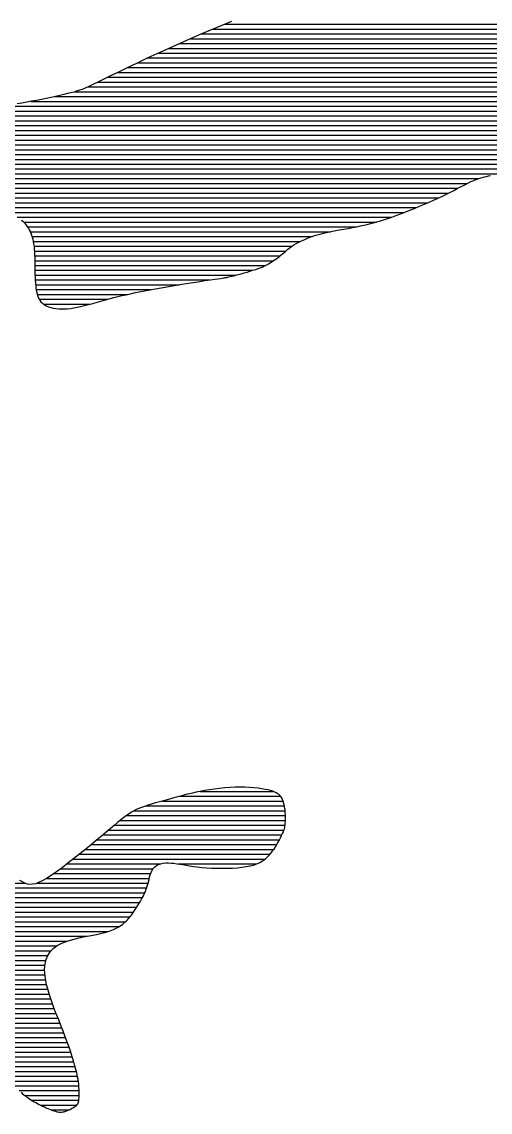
# Model space of a CAD drawing. Extents: x 615698 to 626331, y 7504748 to 7519310.
# Drawn here: x 620238 to 620724, y 7504913 to 7506042 of the extents above; entities that cross this region are included whole.
import ezdxf

# ---------------------------------------------------------------- set-up
doc = ezdxf.new("R2010")
doc.units = 0
doc.header["$LTSCALE"] = 170
doc.header["$MEASUREMENT"] = 0
doc.layers.get('0').update_dxf_attribs({"linetype": 'CONTINUOUS'})
doc.layers.add('HATCH', color=4, linetype='CONTINUOUS')
doc.layers.add('RIO', color=4, linetype='CONTINUOUS')

# ---------------------------------------------------------------- blocks, each defined once
blk = doc.blocks.new('*X5')
at = {"color": 0}
for p, q in [((620448.5, 7506040), (621371.5, 7506040)), ((620413.2, 7506025), (621370.9, 7506025)), ((620424.8, 7506030), (621371.1, 7506030)), ((620436.5, 7506035), (621371.4, 7506035)), ((620390.7, 7506015), (621370.3, 7506015)), ((620401.9, 7506020), (621370.6, 7506020)), ((620368.9, 7506005), (621369.5, 7506005)), ((620379.7, 7506010), (621369.9, 7506010)), ((620347.8, 7505995), (621368.3, 7505995)), ((620358.2, 7506000), (621369, 7506000)), ((620317.1, 7505980), (621365.7, 7505980)), ((620327.3, 7505985), (621366.7, 7505985)), ((620337.5, 7505990), (621367.6, 7505990)), ((620293.1, 7505970), (621363.4, 7505970)), ((620306.5, 7505975), (621364.6, 7505975)), ((620247.6, 7505960), (621360.4, 7505960)), ((620272.2, 7505965), (621362, 7505965)), ((620141.3, 7505950), (621356.8, 7505950)), ((620217.5, 7505955), (621358.7, 7505955)), ((619550.7, 7505935), (621350.1, 7505935)), ((619552.2, 7505940), (621352.4, 7505940)), ((619554, 7505945), (621354.6, 7505945)), ((619548.4, 7505925), (621345.2, 7505925)), ((619549.4, 7505930), (621347.7, 7505930)), ((619547.7, 7505920), (621342.8, 7505920)), ((619547.9, 7505915), (621340.4, 7505915)), ((619548.8, 7505910), (621338.1, 7505910)), ((619853.2, 7505905), (621336, 7505905)), ((619865.9, 7505900), (621334, 7505900)), ((619875.3, 7505895), (621331.9, 7505895)), ((619883.4, 7505890), (621329.8, 7505890)), ((619890.5, 7505885), (621327.4, 7505885)), ((619896.9, 7505880), (620711.7, 7505880)), ((619902.5, 7505875), (620699.9, 7505875)), ((619907.3, 7505870), (620690.2, 7505870)), ((619911.1, 7505865), (620680.5, 7505865)), ((619914.1, 7505860), (620670.1, 7505860)), ((619916.3, 7505855), (620658.9, 7505855)), ((620207.5, 7505850), (620647, 7505850)), ((620223.8, 7505845), (620634.6, 7505845)), ((620233.4, 7505840), (620621.3, 7505840)), ((620240.2, 7505835), (620605.8, 7505835)), ((620244, 7505830), (620584.4, 7505830)), ((620246.8, 7505825), (620558.1, 7505825)), ((620248.8, 7505820), (620539, 7505820)), ((620250, 7505815), (620527, 7505815)), ((620250.7, 7505810), (620518.2, 7505810)), ((620251.1, 7505805), (620511.9, 7505805)), ((620251.4, 7505800), (620506, 7505800)), ((620251.5, 7505795), (620498.9, 7505795)), ((620251.6, 7505790), (620490.8, 7505790)), ((620251.7, 7505785), (620477.5, 7505785)), ((620251.8, 7505780), (620460.3, 7505780)), ((620252, 7505775), (620432.9, 7505775)), ((620252.3, 7505770), (620401.1, 7505770)), ((620253, 7505765), (620372.2, 7505765)), ((620254.1, 7505760), (620347.3, 7505760)), ((620256.2, 7505755), (620327, 7505755)), ((620260.6, 7505750), (620308.9, 7505750)), ((620277.2, 7505745), (620282.7, 7505745)), ((620423, 7505245), (620498.8, 7505245)), ((620383.7, 7505235), (620509.1, 7505235)), ((620401.8, 7505240), (620506.4, 7505240)), ((620354.2, 7505225), (620511.1, 7505225)), ((620366.5, 7505230), (620510.4, 7505230)), ((620340.1, 7505215), (620511.4, 7505215)), ((620346.5, 7505220), (620511.4, 7505220)), ((620322.3, 7505200), (620507.8, 7505200)), ((620328.2, 7505205), (620509.9, 7505205)), ((620334.1, 7505210), (620511.1, 7505210)), ((620310.3, 7505190), (620502.5, 7505190)), ((620316.3, 7505195), (620505.3, 7505195)), ((620298, 7505180), (620495.5, 7505180)), ((620304.2, 7505185), (620499.3, 7505185)), ((620285.2, 7505170), (620381.8, 7505170)), ((620291.7, 7505175), (620490.4, 7505175)), ((620400.2, 7505170), (620481.9, 7505170)), ((620264, 7505155), (620370.2, 7505155)), ((620271.6, 7505160), (620371.7, 7505160)), ((620278.6, 7505165), (620374.2, 7505165)), ((619668.6, 7505145), (620367.6, 7505145)), ((619675.1, 7505150), (620241.4, 7505150)), ((620254, 7505150), (620369, 7505150)), ((619658, 7505135), (620363.2, 7505135)), ((619663.1, 7505140), (620365.6, 7505140)), ((619648.3, 7505125), (620357.2, 7505125)), ((619653.1, 7505130), (620360.3, 7505130)), ((619632.8, 7505110), (620345.6, 7505110)), ((619638, 7505115), (620350.2, 7505115)), ((619643.2, 7505120), (620353.9, 7505120)), ((619622.6, 7505100), (620327.8, 7505100)), ((619627.6, 7505105), (620339.1, 7505105)), ((619812.7, 7505095), (620305.9, 7505095)), ((619834.4, 7505090), (620285.5, 7505090)), ((619847.8, 7505085), (620274.4, 7505085)), ((619857.9, 7505080), (620268.6, 7505080)), ((619866.1, 7505075), (620265.1, 7505075)), ((619873.3, 7505070), (620263.1, 7505070)), ((619880.1, 7505065), (620262.2, 7505065)), ((620119.3, 7505060), (620261.9, 7505060)), ((620125.3, 7505055), (620262.1, 7505055)), ((620129.4, 7505050), (620262.8, 7505050)), ((620132.9, 7505045), (620263.8, 7505045)), ((620136.3, 7505040), (620265.1, 7505040)), ((620139.8, 7505035), (620266.6, 7505035)), ((620143.7, 7505030), (620268.2, 7505030)), ((620147.8, 7505025), (620270, 7505025)), ((620152.1, 7505020), (620271.9, 7505020)), ((620156.6, 7505015), (620273.8, 7505015)), ((620161.3, 7505010), (620275.8, 7505010)), ((620166, 7505005), (620277.7, 7505005)), ((620170.8, 7505000), (620279.7, 7505000)), ((620175.7, 7504995), (620281.6, 7504995)), ((620180.6, 7504990), (620283.5, 7504990)), ((620185.6, 7504985), (620285.3, 7504985)), ((620190.5, 7504980), (620287, 7504980)), ((620195.5, 7504975), (620288.8, 7504975)), ((620200.5, 7504970), (620290.4, 7504970)), ((620205.4, 7504965), (620292, 7504965)), ((620210.4, 7504960), (620293.4, 7504960)), ((620215.3, 7504955), (620294.7, 7504955)), ((620220.3, 7504950), (620295.8, 7504950)), ((620225.2, 7504945), (620296.7, 7504945)), ((620230.3, 7504940), (620297.3, 7504940)), ((620235.4, 7504935), (620297.6, 7504935)), ((620241.1, 7504930), (620297.6, 7504930)), ((620248.4, 7504925), (620297.2, 7504925)), ((620257.6, 7504920), (620294.9, 7504920)), ((620269.1, 7504915), (620286.9, 7504915))]:
    blk.add_line(p, q, dxfattribs=at)

msp = doc.modelspace()

# ---------------------------------------------------------------- linework, layer by layer
at = {"layer": 'RIO', "linetype": 'CONTINUOUS'}
for points in [[(620455.5, 7506042.9), (620439.5, 7506036.3), (620423.9, 7506029.6), (620408.8, 7506023.1), (620394.5, 7506016.7), (620381.2, 7506010.7), (620368.9, 7506005), (620357.7, 7505999.7), (620347.5, 7505994.8), (620338.3, 7505990.4), (620330.2, 7505986.4), (620323, 7505982.9), (620316.9, 7505979.9), (620311.8, 7505977.4), (620307.5, 7505975.4), (620303.9, 7505973.8), (620300.7, 7505972.5), (620297.8, 7505971.5), (620295, 7505970.6), (620292.2, 7505969.7), (620289.1, 7505968.9), (620285.6, 7505968.1), (620281.8, 7505967.2), (620277.6, 7505966.2), (620273.1, 7505965.2), (620268.4, 7505964.2), (620263.5, 7505963.2), (620258.5, 7505962.1), (620253.4, 7505961.1), (620248.3, 7505960.1), (620243.2, 7505959.2), (620238.2, 7505958.3), (620233.4, 7505957.4)], [(620237.8, 7505837.1), (620239.1, 7505836), (620240.3, 7505835), (620241.2, 7505833.9), (620242, 7505832.9), (620242.8, 7505831.9), (620243.5, 7505830.8), (620244.3, 7505829.5), (620245.1, 7505828.2), (620245.9, 7505826.8), (620246.7, 7505825.2), (620247.5, 7505823.5), (620248.2, 7505821.6), (620248.9, 7505819.6), (620249.5, 7505817.4), (620250, 7505815), (620250.4, 7505812.4), (620250.8, 7505809.6), (620251, 7505806.8), (620251.2, 7505803.8), (620251.4, 7505800.7), (620251.5, 7505797.5), (620251.6, 7505794.3), (620251.6, 7505791), (620251.7, 7505787.7), (620251.7, 7505784.4), (620251.8, 7505781.1), (620251.9, 7505777.8), (620252, 7505774.7), (620252.2, 7505771.6), (620252.5, 7505768.6), (620252.8, 7505765.8), (620253.3, 7505763.1), (620253.9, 7505760.6), (620254.6, 7505758.3), (620255.6, 7505756.1), (620256.7, 7505754.2), (620258, 7505752.4), (620259.6, 7505750.8), (620261.4, 7505749.4), (620263.4, 7505748.2), (620265.7, 7505747.2), (620268.1, 7505746.4), (620270.7, 7505745.8), (620273.4, 7505745.3), (620276.3, 7505745), (620279.2, 7505744.9), (620282.2, 7505745), (620285.3, 7505745.2), (620288.5, 7505745.5), (620291.9, 7505746), (620295.4, 7505746.7), (620299.1, 7505747.5), (620303, 7505748.4), (620307.2, 7505749.5), (620311.6, 7505750.7), (620316.4, 7505752.1), (620321.6, 7505753.5), (620327.3, 7505755.1), (620333.5, 7505756.7), (620340.3, 7505758.4), (620347.9, 7505760.1), (620356.1, 7505761.9), (620365.2, 7505763.7), (620374.8, 7505765.5), (620384.6, 7505767.2), (620394.4, 7505768.9), (620404, 7505770.5), (620412.9, 7505771.9), (620421.1, 7505773.2), (620428, 7505774.3), (620433.7, 7505775.1), (620438.1, 7505775.8), (620441.5, 7505776.3), (620444, 7505776.7), (620445.8, 7505776.9), (620447.1, 7505777.1), (620448, 7505777.3), (620448.9, 7505777.4), (620449.7, 7505777.5), (620450.6, 7505777.7), (620451.7, 7505777.9), (620452.9, 7505778.1), (620454.3, 7505778.5), (620455.9, 7505778.9), (620457.8, 7505779.3), (620460.1, 7505779.9), (620462.6, 7505780.6), (620465.5, 7505781.4), (620468.5, 7505782.3), (620471.6, 7505783.2), (620474.7, 7505784.1), (620477.8, 7505785.1), (620480.6, 7505786), (620483.2, 7505786.9), (620485.4, 7505787.7), (620487.4, 7505788.4), (620489.1, 7505789.2), (620490.6, 7505789.9), (620492, 7505790.6), (620493.3, 7505791.4), (620494.7, 7505792.2), (620496.1, 7505793.1), (620497.6, 7505794.1), (620499.2, 7505795.2), (620500.8, 7505796.3), (620502.5, 7505797.4), (620504.1, 7505798.6), (620505.7, 7505799.8), (620507.1, 7505800.9), (620508.5, 7505802), (620509.7, 7505803), (620510.8, 7505803.9), (620511.8, 7505804.9), (620512.8, 7505805.8), (620513.9, 7505806.8), (620515.2, 7505807.8), (620516.6, 7505808.9), (620518.3, 7505810.1), (620520.3, 7505811.3), (620522.6, 7505812.7), (620525.2, 7505814.1), (620528.2, 7505815.6), (620531.4, 7505817.1), (620535, 7505818.6), (620538.9, 7505820), (620543, 7505821.3), (620547.5, 7505822.6), (620552.2, 7505823.7), (620557.1, 7505824.8), (620562.1, 7505825.8), (620567, 7505826.8), (620571.9, 7505827.7), (620576.6, 7505828.5), (620581.1, 7505829.4), (620585.3, 7505830.2), (620589.2, 7505831), (620592.8, 7505831.8), (620596.3, 7505832.6), (620599.7, 7505833.4), (620602.9, 7505834.2), (620606, 7505835.1), (620609.1, 7505836), (620612.2, 7505836.9), (620615.3, 7505837.9), (620618.5, 7505839), (620621.8, 7505840.2), (620625.3, 7505841.4), (620628.9, 7505842.8), (620632.8, 7505844.3), (620636.9, 7505845.9), (620641.3, 7505847.7), (620645.9, 7505849.5), (620650.6, 7505851.5), (620655.5, 7505853.5), (620660.3, 7505855.6), (620665.1, 7505857.7), (620669.8, 7505859.8), (620674.2, 7505861.9), (620678.4, 7505864), (620682.4, 7505865.9), (620686.1, 7505867.8), (620689.6, 7505869.7), (620692.8, 7505871.4), (620695.9, 7505873), (620698.7, 7505874.4), (620701.3, 7505875.7), (620703.7, 7505876.9), (620706, 7505877.8), (620708.1, 7505878.7), (620710.1, 7505879.5), (620712.1, 7505880.1), (620714, 7505880.7), (620715.9, 7505881.3), (620717.9, 7505881.8), (620719.8, 7505882.3), (620721.9, 7505882.8), (620723.9, 7505883.1)], [(620237.3, 7504933.3), (620238.9, 7504931.8), (620240.4, 7504930.6), (620241.8, 7504929.5), (620243.2, 7504928.4), (620244.6, 7504927.4), (620246.1, 7504926.5), (620247.6, 7504925.5), (620249.2, 7504924.5), (620250.8, 7504923.6), (620252.5, 7504922.6), (620254.3, 7504921.7), (620256, 7504920.8), (620257.8, 7504919.9), (620259.7, 7504919), (620261.5, 7504918.2), (620263.3, 7504917.3), (620265.1, 7504916.6), (620266.9, 7504915.9), (620268.5, 7504915.2), (620270.1, 7504914.6), (620271.6, 7504914.1), (620273, 7504913.6), (620274.3, 7504913.2), (620275.5, 7504913), (620276.7, 7504912.8), (620277.9, 7504912.7), (620279.2, 7504912.7), (620280.5, 7504912.9), (620281.9, 7504913.2), (620283.4, 7504913.6), (620284.9, 7504914.2), (620286.6, 7504914.9), (620288.2, 7504915.6), (620289.7, 7504916.4), (620291.2, 7504917.2), (620292.6, 7504918.1), (620293.7, 7504919), (620294.7, 7504919.8), (620295.5, 7504920.6), (620296.1, 7504921.5), (620296.5, 7504922.4), (620296.9, 7504923.3), (620297.1, 7504924.3), (620297.3, 7504925.4), (620297.4, 7504926.6), (620297.5, 7504927.9), (620297.6, 7504929.3), (620297.6, 7504930.9), (620297.6, 7504932.5), (620297.6, 7504934.2), (620297.5, 7504936.1), (620297.4, 7504938), (620297.3, 7504939.9), (620297.1, 7504942), (620296.8, 7504944.2), (620296.5, 7504946.5), (620296, 7504949), (620295.5, 7504951.8), (620294.8, 7504954.8), (620293.9, 7504958.1), (620292.9, 7504961.8), (620291.7, 7504965.8), (620290.3, 7504970.2), (620288.8, 7504975), (620287.1, 7504980), (620285.2, 7504985.3), (620283.2, 7504990.8), (620281, 7504996.5), (620278.7, 7505002.4), (620276.4, 7505008.5), (620273.9, 7505014.6), (620271.5, 7505020.8), (620269.2, 7505027), (620267.1, 7505033.2), (620265.3, 7505039.2), (620263.7, 7505045.1), (620262.6, 7505050.8), (620262, 7505056.3), (620261.8, 7505061.4), (620262.3, 7505066.3), (620263.4, 7505070.9), (620265.1, 7505075.1), (620267.5, 7505078.9), (620270.8, 7505082.3), (620274.8, 7505085.3), (620279.6, 7505087.8), (620285.1, 7505089.9), (620291.1, 7505091.7), (620297.4, 7505093.2), (620303.7, 7505094.6), (620309.9, 7505095.8), (620315.7, 7505096.9), (620321.1, 7505098.1), (620325.7, 7505099.3), (620329.7, 7505100.6), (620333.2, 7505101.9), (620336.1, 7505103.3), (620338.6, 7505104.7), (620340.7, 7505106), (620342.4, 7505107.3), (620344, 7505108.6), (620345.4, 7505109.8), (620346.6, 7505111), (620347.7, 7505112.1), (620348.8, 7505113.3), (620349.8, 7505114.5), (620350.8, 7505115.7), (620351.8, 7505117), (620352.8, 7505118.5), (620353.9, 7505120.1), (620355.1, 7505121.8), (620356.3, 7505123.6), (620357.5, 7505125.5), (620358.7, 7505127.4), (620359.9, 7505129.4), (620361.1, 7505131.3), (620362.2, 7505133.3), (620363.3, 7505135.2), (620364.2, 7505137), (620365.1, 7505138.9), (620366, 7505140.8), (620366.8, 7505142.7), (620367.5, 7505144.7), (620368.2, 7505146.9), (620368.8, 7505149.1), (620369.4, 7505151.5), (620370, 7505153.9), (620370.6, 7505156.4), (620371.3, 7505158.8), (620372.1, 7505161.1), (620373.2, 7505163.3), (620374.4, 7505165.3), (620375.9, 7505167), (620377.7, 7505168.3), (620379.8, 7505169.3), (620382.1, 7505170.1), (620384.6, 7505170.6), (620387.3, 7505170.9), (620390.1, 7505170.9), (620393, 7505170.8), (620395.9, 7505170.6), (620398.9, 7505170.2), (620402, 7505169.7), (620405.2, 7505169.2), (620408.5, 7505168.6), (620412.1, 7505168), (620416, 7505167.4), (620420.1, 7505166.9), (620424.6, 7505166.4), (620429.5, 7505166), (620434.7, 7505165.7), (620440.1, 7505165.6), (620445.6, 7505165.5), (620451.1, 7505165.5), (620456.4, 7505165.7), (620461.6, 7505166), (620466.4, 7505166.5), (620470.8, 7505167.1), (620474.8, 7505167.8), (620478.5, 7505168.8), (620481.8, 7505170), (620484.9, 7505171.4), (620487.8, 7505173), (620490.4, 7505175), (620492.9, 7505177.2), (620495.3, 7505179.7), (620497.5, 7505182.5), (620499.6, 7505185.4), (620501.6, 7505188.4), (620503.3, 7505191.3), (620504.9, 7505194.2), (620506.3, 7505196.9), (620507.5, 7505199.3), (620508.5, 7505201.5), (620509.3, 7505203.3), (620509.9, 7505205), (620510.3, 7505206.4), (620510.7, 7505207.7), (620510.9, 7505208.9), (620511.1, 7505210.1), (620511.2, 7505211.3), (620511.3, 7505212.6), (620511.4, 7505214), (620511.5, 7505215.4), (620511.5, 7505216.8), (620511.5, 7505218.2), (620511.5, 7505219.6), (620511.4, 7505221), (620511.3, 7505222.4), (620511.3, 7505223.7), (620511.1, 7505225), (620511, 7505226.2), (620510.8, 7505227.4), (620510.6, 7505228.6), (620510.4, 7505229.8), (620510.2, 7505231), (620509.9, 7505232.1), (620509.6, 7505233.3), (620509.3, 7505234.4), (620508.9, 7505235.6), (620508.5, 7505236.7), (620507.9, 7505237.8), (620507.3, 7505238.9), (620506.5, 7505239.9), (620505.7, 7505240.9), (620504.6, 7505241.8), (620503.4, 7505242.7), (620502, 7505243.6), (620500.3, 7505244.4), (620498.3, 7505245.2), (620496.1, 7505245.9), (620493.4, 7505246.6), (620490.3, 7505247.2), (620486.9, 7505247.8), (620483, 7505248.3), (620478.8, 7505248.8), (620474.3, 7505249.1), (620469.5, 7505249.3), (620464.5, 7505249.4), (620459.3, 7505249.4), (620454, 7505249.1), (620448.5, 7505248.7), (620443.1, 7505248.2), (620437.8, 7505247.5), (620432.6, 7505246.7), (620427.6, 7505245.9), (620423, 7505245), (620418.9, 7505244.2), (620415.2, 7505243.4), (620412.1, 7505242.7), (620409.5, 7505242.1), (620407.2, 7505241.5), (620405, 7505240.9), (620403, 7505240.3), (620400.8, 7505239.7), (620398.4, 7505239), (620395.7, 7505238.3), (620392.4, 7505237.4), (620388.8, 7505236.4), (620384.9, 7505235.3), (620380.9, 7505234.2), (620376.8, 7505233.1), (620372.7, 7505231.9), (620368.9, 7505230.7), (620365.3, 7505229.6), (620362.1, 7505228.5), (620359.3, 7505227.4), (620356.6, 7505226.2), (620354.2, 7505225), (620351.7, 7505223.6), (620349.3, 7505222), (620346.7, 7505220.2), (620343.9, 7505218.1), (620340.9, 7505215.6), (620337.5, 7505212.9), (620333.8, 7505209.8), (620329.8, 7505206.4), (620325.5, 7505202.7), (620320.8, 7505198.7), (620315.7, 7505194.5), (620310.3, 7505190), (620304.5, 7505185.2), (620298.4, 7505180.3), (620292.2, 7505175.4), (620286, 7505170.6), (620280, 7505166), (620274.1, 7505161.8), (620268.7, 7505158), (620263.8, 7505154.9), (620259.4, 7505152.4), (620255.6, 7505150.6), (620252.3, 7505149.4), (620249.2, 7505148.8), (620246.5, 7505148.7), (620243.9, 7505149.1), (620241.4, 7505150), (620238.9, 7505151.3), (620236.2, 7505152.9)]]:
    msp.add_lwpolyline(points, dxfattribs=at)

# ---------------------------------------------------------------- block references
at = {"layer": 'HATCH'}
msp.add_blockref('*X5', (0, 0), dxfattribs=at)

doc.saveas('drawing.dxf')
